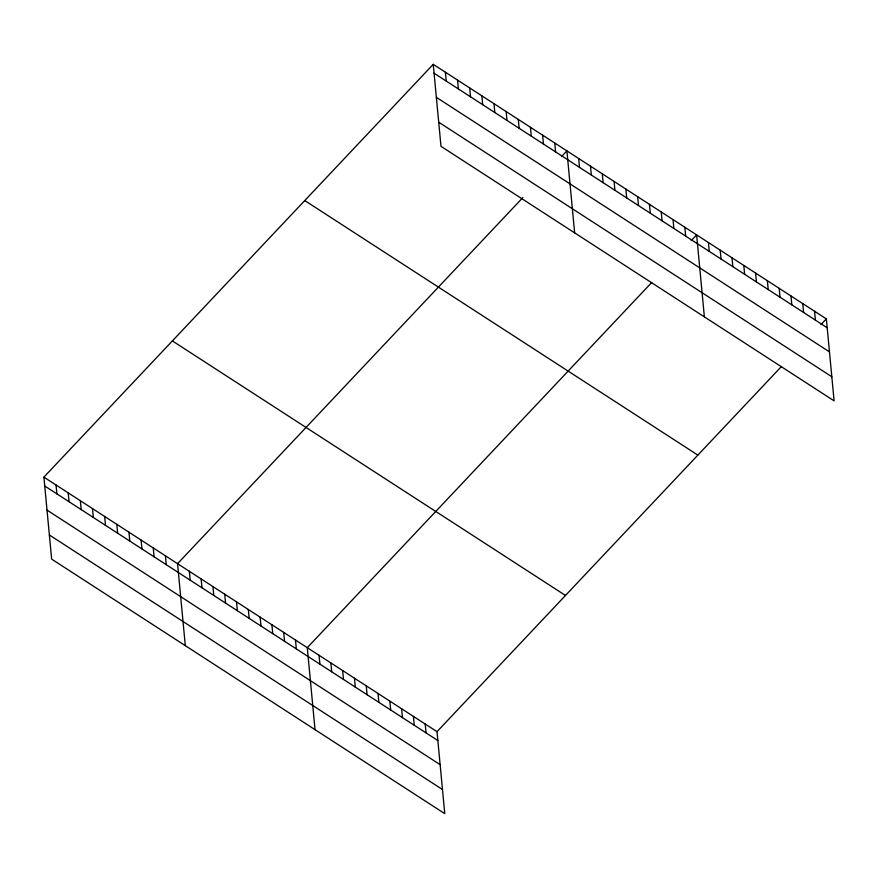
<?xml version="1.0" encoding="UTF-8"?>
<svg xmlns="http://www.w3.org/2000/svg" width="878" height="878" viewBox="0 0 878 878"><rect width="100%" height="100%" fill="white"/><g stroke="black" fill="none" stroke-linecap="round" stroke-linejoin="round"><path stroke-width="1.32" d="M781.431 366.521L437.014 731.67L444.762 813.654L51.648 559.11L43.9 477.138L433.238 64.346L826.352 318.89L834.1 400.862L440.986 146.33L433.238 64.346M522.871 197.572L177.554 563.676L185.302 645.648M561.503 156.613L566.903 150.895L574.651 232.868M651.695 282.518L307.278 647.679L315.037 729.651M691.238 240.605L696.627 234.898L704.375 316.87M820.963 324.608L826.352 318.89M434.083 73.214L827.186 327.746M436.355 97.337L829.469 351.88M438.715 122.196L831.817 376.739M304.754 200.568L697.867 455.111M172.384 340.916L565.487 595.46M43.9 477.138L437.014 731.67M44.734 485.995L437.848 740.538M47.017 510.118L440.13 764.661M49.366 534.976L442.479 789.52M814.554 311.251L815.399 320.119M802.766 303.623L803.6 312.48M790.968 295.985L791.813 304.842M779.181 288.346L780.015 297.203M767.383 280.708L768.217 289.564M755.596 273.069L756.43 281.937M743.798 265.441L744.632 274.298M732 257.803L732.845 266.66M720.212 250.164L721.047 259.021M708.414 242.526L709.259 251.382M684.829 227.259L685.674 236.116M673.042 219.621L673.876 228.478M661.244 211.982L662.078 220.839M649.457 204.344L650.291 213.211M637.658 196.716L638.493 205.573M625.86 189.077L626.705 197.934M614.073 181.439L614.907 190.296M602.275 173.8L603.12 182.657M590.488 166.172L591.322 175.029M578.69 158.534L579.535 167.391M554.753 143.026L555.587 151.883M542.593 135.157L543.438 144.014M530.444 127.288L531.289 136.145M518.294 119.419L519.128 128.287M506.145 111.561L506.979 120.418M493.996 103.692L494.83 112.549M481.846 95.823L482.68 104.68M469.697 87.954L470.531 96.81M457.548 80.085L458.382 88.941M445.387 72.215L446.233 81.072M425.215 724.043L426.049 732.9M413.428 716.404L414.262 725.261M401.63 708.765L402.464 717.622M389.832 701.127L390.677 709.984M378.045 693.488L378.879 702.356M366.247 685.861L367.092 694.717M354.46 678.222L355.294 687.079M342.661 670.583L343.496 679.44M330.874 662.945L331.708 671.802M319.076 655.317L319.91 664.174M295.491 640.04L296.325 648.897M283.693 632.401L284.538 641.258M271.906 624.763L272.74 633.631M260.107 617.135L260.953 625.992M248.32 609.497L249.154 618.353M236.522 601.858L237.356 610.715M224.735 594.219L225.569 603.076M212.937 586.581L213.771 595.449M201.139 578.953L201.984 587.81M189.352 571.315L190.186 580.171M165.404 555.807L166.249 564.664M153.255 547.938L154.089 556.806M141.106 540.08L141.94 548.937M128.956 532.211L129.79 541.067M116.807 524.342L117.641 533.198M104.658 516.473L105.492 525.329M92.497 508.603L93.342 517.46M80.348 500.734L81.193 509.591M68.199 492.865L69.044 501.722M56.049 484.996L56.883 493.864"/></g></svg>
